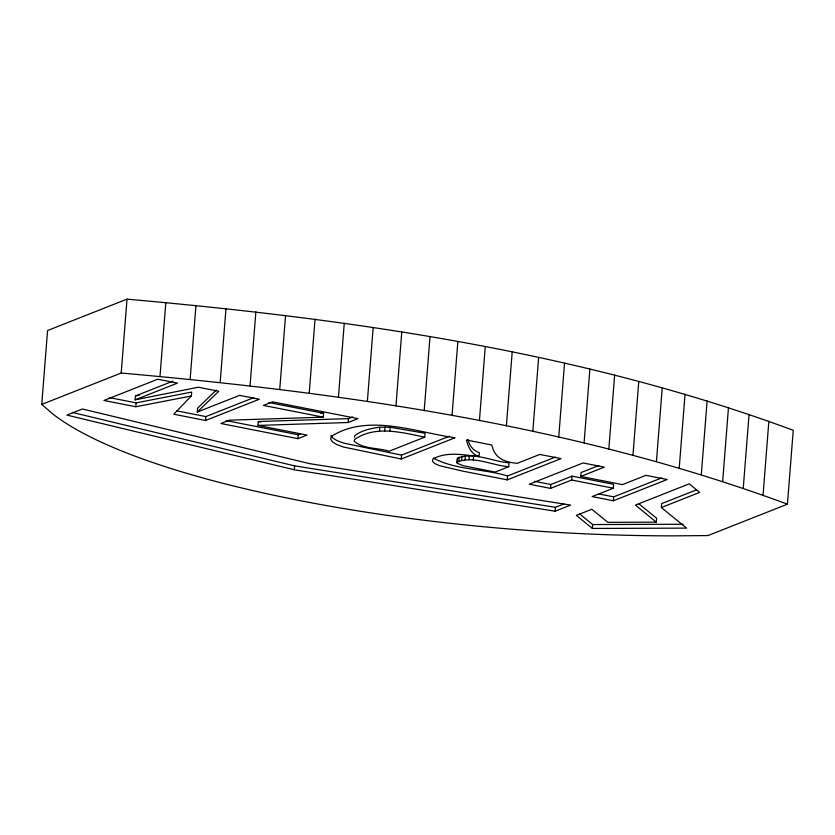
<?xml version="1.0" encoding="UTF-8"?>
<svg xmlns="http://www.w3.org/2000/svg" width="835" height="835" viewBox="0 0 835 835"><rect width="100%" height="100%" fill="white"/><g stroke="black" fill="none" stroke-linecap="round" stroke-linejoin="round"><path stroke-width="1.25" d="M41.75 404.422L47.564 330.535L127.014 299.139C352.547 319.252 579.908 351.441 793.25 430.275L787.436 504.173L707.986 535.569L671.611 535.861A500.749 119.447 4.5 0 1 52.939 414.087L41.75 404.422L121.2 373.026C346.734 393.139 574.094 425.339 787.436 504.173M121.2 373.026L127.014 299.139M216.296 390.081L197.582 408.19L197.269 412.072L218.791 391.25L198.344 387.221L135.124 399.84L135.437 395.957L172.929 381.136M135.124 399.84L177.458 383.119L157.721 379.226L103.947 400.476L135.813 406.749L136.115 402.867L191.674 392.085L191.361 395.967L173.774 414.223L205.556 420.485L259.341 399.234L239.603 395.352L197.269 412.072M159.996 376.397L165.821 302.51M190.14 379.267L195.954 305.38M205.556 420.485L205.869 416.592L253.673 397.7M220.169 382.388L225.982 308.491M250.051 385.749L255.865 311.852M268.807 402.512L323.562 413.294L323.26 417.176L229.354 420.172L220.92 423.502L297.918 438.667L307.019 435.066L258.005 425.422L258.307 421.529L348.456 418.627L352.808 416.905M279.746 389.34L285.56 315.442M294.296 469.771L66.936 415.11L82.404 408.993L309.764 463.665L570.597 505.091L555.129 511.208L294.296 469.771L294.609 465.878L72.29 412.427M297.918 438.667L298.22 434.774L300.496 433.876M309.211 393.16L315.035 319.273M338.436 397.22L344.25 323.322M258.005 425.422L348.143 422.51L348.456 418.627M367.358 401.489L373.172 327.591M379.518 431.121L379.821 427.228L390.206 427.238L425.036 433.261L424.733 437.154L389.11 451.224C377.806 447.612 363.35 449.23 354.134 441.214L354.52 439.534C375.28 425.025 402.105 432.551 424.733 437.154M384.695 430.902L385.008 427.009M389.893 431.131L390.206 427.238M395.957 405.987L401.771 332.09M401.259 459.01L455.033 437.759C416.07 432.363 367.922 412.981 331.192 436.517L330.67 439.231L332.528 441.934L336.776 444.564L343.435 447.017L401.259 459.01L401.562 455.117L449.366 436.225M424.19 410.684L430.004 336.787M452.027 415.6L457.841 341.703M457.121 462.12L457.423 458.227C473.904 451.422 492.306 461.619 509.058 462.809L508.745 466.702L495.103 472.088L463.206 465.711L457.319 463.3L457.121 462.12C473.602 455.305 491.992 465.512 508.745 466.702M457.319 463.3L457.423 458.227M458.864 461.003L459.177 457.121M461.619 460.231L461.932 456.348M465.053 459.834L465.356 455.952M468.999 459.793L469.301 455.91M473.288 460.106L473.591 456.223M479.426 420.704L485.25 346.807M479.019 456.526C471.389 454.397 468.216 447.017 466.441 440.003L491.846 445.003C494.685 458.624 505.008 462.266 517.335 463.31L539.786 454.438L561.026 458.613L507.252 479.864L462.538 471.065L439.481 465.669L434.617 463.519L432.405 461.223L432.927 458.979C446.85 451.213 463.968 455.002 479.019 456.526L479.332 452.633C473.215 450.733 469.26 445.556 467.924 439.45M506.365 426.007L512.189 352.109M507.252 479.864L507.555 475.981L555.359 457.089M532.813 431.497L538.627 357.599M580.784 476.43L604.3 467.141L583.06 462.955L529.275 484.206L550.516 488.392L550.829 484.498L571.996 476.138L613.61 484.331L613.308 488.214L592.14 496.574L613.381 500.76L667.165 479.509L645.914 475.334L622.409 484.624L580.784 476.43L581.087 472.537L598.726 465.565M558.719 437.164L564.533 363.277M555.129 511.208L555.442 507.315L563.771 504.027M550.516 488.392L571.683 480.021L571.996 476.138M584.072 443.009L589.886 369.122M696.38 489.915L661.664 503.63L661.351 507.523L686.6 528.127L592.38 528.44L592.683 524.557L579.678 513.942M608.83 449.021L614.644 375.124M613.381 500.76L613.694 496.867L661.487 477.985M632.961 455.19L638.775 381.292M656.435 461.515L662.249 387.617M592.38 528.44L576.369 515.383L591.838 509.277L607.849 522.334L656.341 522.167L656.644 518.274L638.723 503.651M679.231 467.976L685.044 394.078M701.316 474.572L707.13 400.685M722.672 481.304L728.485 407.407M743.254 488.151L749.068 414.254M763.054 495.103L768.868 421.216M354.437 437.331L354.833 435.64C361.899 430.213 371.137 428.345 379.821 427.228M348.143 422.51L357.944 418.638L272.471 401.823L263.411 405.403L323.26 417.176M661.351 507.523L699.667 492.389L689.199 483.851L635.425 505.102L656.341 522.167M135.437 395.957L139.226 395.195M135.813 406.749L191.361 395.967M320.995 413.377L323.562 413.294M592.683 524.557L683.04 524.244M294.609 465.878L555.442 507.315M571.683 480.021L613.308 488.214M258.307 421.529L260.823 422.03M109.354 397.596L136.115 402.867M176.623 410.841L205.869 416.592M226.275 420.61L298.22 434.774M401.562 455.117L343.749 443.124L337.089 440.671L332.841 438.051L330.984 435.338M507.555 475.981C483.632 468.612 455.586 470.157 433.448 458.102M534.577 481.304L550.829 484.498M598.695 493.923L613.694 496.867"/></g></svg>
